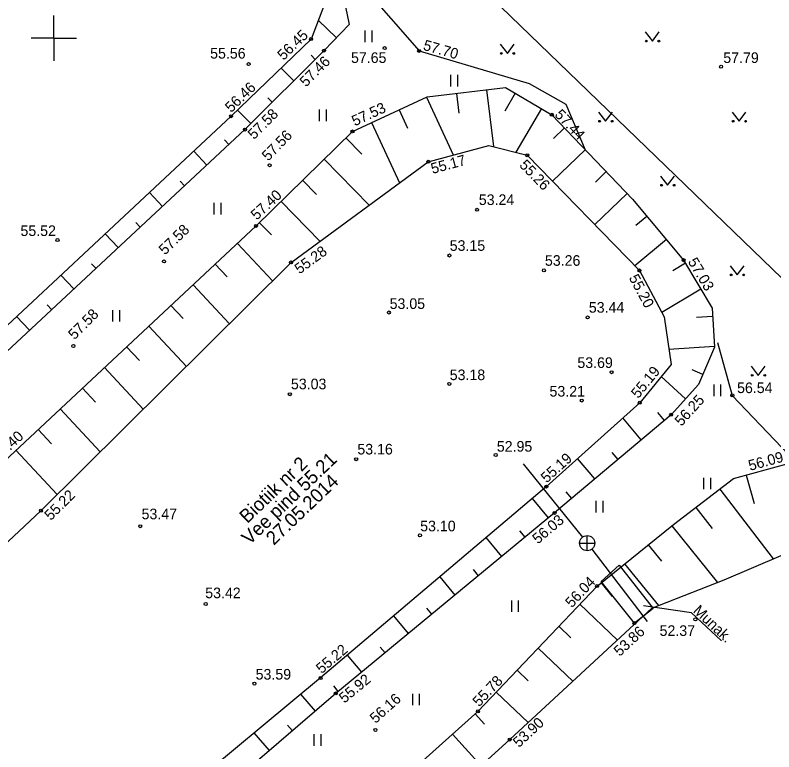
# Model space of a CAD drawing. Extents: x 639935 to 640355, y 6456229 to 6456709.
# Drawn here: x 640147.4 to 640197.6, y 6456402.9 to 6456451.5 of the extents above; entities that cross this region are included whole.
import ezdxf

# ---------------------------------------------------------------- set-up
doc = ezdxf.new("R2010")
doc.units = 0
for name, color, linetype in [('ABIJOONIS', 7, 'Continuous'), ('HALJASTUS', 7, 'Continuous'), ('KKAEV', 7, 'Continuous'), ('KORGUS', 7, 'Continuous'), ('KTRASS', 7, 'Continuous'), ('RELJEEF', 7, 'Continuous'), ('VEEKOGU', 7, 'Continuous'), ('VORK', 7, 'Continuous')]:
    doc.layers.add(name, color=color, linetype=linetype)

msp = doc.modelspace()

# ---------------------------------------------------------------- linework, layer by layer
at = {"layer": 'ABIJOONIS'}
msp.add_lwpolyline([(640194.092, 6456410.208), (640192.107, 6456412.06), (640188.949, 6456412.505)], dxfattribs=at)
at = {"layer": 'HALJASTUS'}
for p, q in [((640170.532, 6456450.492), (640170.532, 6456449.73)), ((640170.987, 6456450.492), (640170.987, 6456449.73)), ((640189.064, 6456450.41), (640189.528, 6456449.803)), ((640189.528, 6456449.803), (640189.973, 6456450.41)), ((640179.486, 6456449.591), (640179.95, 6456448.984)), ((640179.95, 6456448.984), (640180.395, 6456449.591)), ((640176.194, 6456447.573), (640176.194, 6456446.812)), ((640176.649, 6456447.573), (640176.649, 6456446.812)), ((640167.518, 6456445.276), (640167.518, 6456444.515)), ((640167.973, 6456445.276), (640167.973, 6456444.515)), ((640185.977, 6456445.117), (640186.44, 6456444.51)), ((640186.44, 6456444.51), (640186.886, 6456445.117)), ((640194.799, 6456445.117), (640195.262, 6456444.51)), ((640195.262, 6456444.51), (640195.708, 6456445.117)), ((640190.073, 6456440.895), (640190.536, 6456440.288)), ((640190.536, 6456440.288), (640190.982, 6456440.895)), ((640160.564, 6456439.12), (640160.564, 6456438.359)), ((640161.019, 6456439.12), (640161.019, 6456438.359)), ((640194.673, 6456434.971), (640195.136, 6456434.364)), ((640195.136, 6456434.364), (640195.582, 6456434.971)), ((640153.866, 6456432.039), (640153.866, 6456431.278)), ((640154.321, 6456432.039), (640154.321, 6456431.278)), ((640196.063, 6456428.334), (640196.527, 6456427.728)), ((640196.527, 6456427.728), (640196.972, 6456428.334)), ((640193.578, 6456427.127), (640193.578, 6456426.366)), ((640194.033, 6456427.127), (640194.033, 6456426.366)), ((640192.908, 6456420.97), (640192.908, 6456420.209)), ((640193.363, 6456420.97), (640193.363, 6456420.209)), ((640185.795, 6456419.439), (640185.795, 6456418.678)), ((640186.25, 6456419.439), (640186.25, 6456418.678)), ((640180.213, 6456412.868), (640180.213, 6456412.107)), ((640180.668, 6456412.868), (640180.668, 6456412.107)), ((640173.674, 6456406.712), (640173.674, 6456405.951)), ((640174.129, 6456406.712), (640174.129, 6456405.951)), ((640167.167, 6456404.033), (640167.167, 6456403.272)), ((640167.622, 6456404.033), (640167.622, 6456403.272))]:
    msp.add_line(p, q, dxfattribs=at)
for points in [[(640168.422, 6456456.12), (640169.067, 6456455.389), (640170.385, 6456453.448), (640174.122, 6456449.155), (640181.384, 6456446.996), (640183.822, 6456445.63), (640185.098, 6456442.629)], [(640193.83, 6456429.912), (640194.807, 6456426.412), (640198.546, 6456422.486), (640201.133, 6456421.453), (640203.574, 6456419.645)], [(640186.141, 6456414.121), (640187.332, 6456415.202), (640189.583, 6456412.328), (640188.343, 6456411.377), (640186.141, 6456414.121)]]:
    msp.add_lwpolyline(points, dxfattribs=at)
for centre in [(640189.127, 6456449.803), (640189.956, 6456449.803), (640179.549, 6456448.984), (640180.377, 6456448.984), (640186.039, 6456444.51), (640186.868, 6456444.51), (640194.861, 6456444.51), (640195.69, 6456444.51), (640190.135, 6456440.288), (640190.964, 6456440.288), (640194.735, 6456434.364), (640195.564, 6456434.364), (640196.125, 6456427.728), (640196.954, 6456427.728)]:
    msp.add_circle(centre, 0.055, dxfattribs=at)
at = {"layer": 'KKAEV'}
for p, q in [((640185.225, 6456416.154), (640185.225, 6456417.154)), ((640184.725, 6456416.654), (640185.725, 6456416.654))]:
    msp.add_line(p, q, dxfattribs=at)
msp.add_circle((640185.225, 6456416.654), 0.5, dxfattribs=at)
at = {"layer": 'KORGUS'}
for centre in [(640166.989, 6456449.939), (640167.84, 6456449.181), (640171.847, 6456449.34), (640174.122, 6456449.155), (640162.86, 6456448.284), (640194.07, 6456448.112), (640161.701, 6456444.844), (640182.888, 6456444.937), (640162.617, 6456443.964), (640169.721, 6456443.837), (640181.264, 6456442.262), (640164.247, 6456441.609), (640174.726, 6456441.834), (640177.953, 6456438.667), (640163.356, 6456437.601), (640150.234, 6456436.668), (640176.124, 6456435.645), (640157.272, 6456435.254), (640165.662, 6456435.189), (640191.587, 6456435.338), (640182.365, 6456434.664), (640188.675, 6456434.655), (640172.125, 6456431.882), (640185.253, 6456431.555), (640151.283, 6456429.672), (640186.833, 6456427.939), (640176.113, 6456427.168), (640165.581, 6456426.488), (640184.866, 6456426.065), (640194.807, 6456426.412), (640188.695, 6456425.926), (640190.767, 6456425.128), (640169.963, 6456422.193), (640179.18, 6456422.469), (640182.525, 6456420.388), (640149.137, 6456418.794), (640183.07, 6456418.645), (640155.698, 6456417.771), (640174.179, 6456417.168), (640185.879, 6456413.821), (640160.024, 6456412.63), (640192.368, 6456411.624), (640188.343, 6456411.377), (640167.612, 6456407.743), (640163.244, 6456407.378), (640168.618, 6456406.727), (640178.004, 6456405.542), (640171.237, 6456404.318), (640180.112, 6456403.684)]:
    msp.add_circle(centre, 0.1, dxfattribs=at)
at = {"layer": 'KTRASS'}
for p, q in [((640199.721, 6456432.56), (640166.941, 6456464.223)), ((640180.998, 6456421.882), (640184.911, 6456417.043)), ((640185.529, 6456416.257), (640189.194, 6456411.473))]:
    msp.add_line(p, q, dxfattribs=at)
at = {"layer": 'RELJEEF'}
for p, q in [((640168.655, 6456450.019), (640167.464, 6456451.177)), ((640167.252, 6456448.594), (640166.981, 6456448.865)), ((640165.837, 6456447.18), (640164.998, 6456448.02)), ((640176.596, 6456446.35), (640176.749, 6456445.055)), ((640178.582, 6456446.584), (640179.025, 6456442.837)), ((640180.471, 6456446.36), (640179.778, 6456445.182)), ((640164.422, 6456445.767), (640164.134, 6456446.055)), ((640174.613, 6456446.101), (640176.381, 6456442.282)), ((640163.007, 6456444.353), (640162.117, 6456445.245)), ((640172.798, 6456445.261), (640173.356, 6456444.056)), ((640182.195, 6456445.345), (640180.499, 6456442.465)), ((640170.983, 6456444.421), (640172.825, 6456440.441)), ((640183.715, 6456444.074), (640182.99, 6456443.379)), ((640161.556, 6456442.977), (640161.269, 6456443.286)), ((640169.286, 6456443.411), (640170.343, 6456442.331)), ((640160.092, 6456441.614), (640159.231, 6456442.539)), ((640185.098, 6456442.629), (640182.934, 6456440.556)), ((640167.857, 6456442.011), (640170.829, 6456438.977)), ((640186.482, 6456441.185), (640185.764, 6456440.497)), ((640158.628, 6456440.252), (640158.342, 6456440.559)), ((640166.429, 6456440.611), (640167.352, 6456439.668)), ((640157.164, 6456438.889), (640156.307, 6456439.81)), ((640187.865, 6456439.741), (640185.723, 6456437.689)), ((640165, 6456439.212), (640167.57, 6456436.588)), ((640189.173, 6456438.229), (640188.442, 6456437.619)), ((640155.7, 6456437.526), (640155.415, 6456437.833)), ((640163.571, 6456437.812), (640164.361, 6456437.006)), ((640154.236, 6456436.164), (640153.383, 6456437.081)), ((640190.455, 6456436.694), (640188.378, 6456434.96)), ((640162.114, 6456436.442), (640164.426, 6456433.963)), ((640152.772, 6456434.801), (640152.489, 6456435.106)), ((640160.651, 6456435.078), (640161.436, 6456434.237)), ((640191.707, 6456435.137), (640190.875, 6456434.641)), ((640151.308, 6456433.438), (640150.459, 6456434.351)), ((640159.189, 6456433.714), (640161.585, 6456431.145)), ((640192.731, 6456433.419), (640190.156, 6456431.884)), ((640149.844, 6456432.076), (640149.562, 6456432.379)), ((640157.726, 6456432.35), (640158.539, 6456431.478)), ((640148.38, 6456430.713), (640147.535, 6456431.622)), ((640193.511, 6456431.626), (640192.453, 6456431.557)), ((640156.264, 6456430.986), (640158.745, 6456428.326)), ((640154.801, 6456429.622), (640155.642, 6456428.72)), ((640193.64, 6456429.63), (640190.623, 6456429.435)), ((640153.339, 6456428.257), (640155.904, 6456425.507)), ((640192.866, 6456427.79), (640192.153, 6456428.096)), ((640191.722, 6456426.18), (640190.108, 6456427.645)), ((640151.876, 6456426.893), (640152.745, 6456425.962)), ((640150.413, 6456425.529), (640153.063, 6456422.689)), ((640190.324, 6456424.755), (640189.887, 6456425.274)), ((640188.794, 6456423.466), (640187.572, 6456424.918)), ((640148.951, 6456424.165), (640149.848, 6456423.203)), ((640147.488, 6456422.801), (640150.222, 6456419.87)), ((640187.265, 6456422.178), (640186.871, 6456422.646)), ((640185.735, 6456420.89), (640184.594, 6456422.245)), ((640195.724, 6456421.148), (640196.243, 6456419.27)), ((640196.631, 6456421.399), (640196.631, 6456421.399)), ((640194.737, 6456420.798), (640194.737, 6456420.798)), ((640195.667, 6456421.132), (640195.667, 6456421.132)), ((640193.942, 6456420.191), (640193.942, 6456420.191)), ((640193.989, 6456420.227), (640197.508, 6456415.611)), ((640184.205, 6456419.601), (640183.838, 6456420.037)), ((640182.672, 6456418.317), (640181.606, 6456419.609)), ((640193.147, 6456419.585), (640193.147, 6456419.585)), ((640192.352, 6456418.979), (640192.352, 6456418.979)), ((640192.398, 6456419.015), (640193.47, 6456417.609)), ((640191.556, 6456418.373), (640191.556, 6456418.373)), ((640190.765, 6456417.762), (640190.765, 6456417.762)), ((640190.81, 6456417.799), (640193.834, 6456414.05)), ((640181.129, 6456417.044), (640180.779, 6456417.468)), ((640189.986, 6456417.134), (640189.986, 6456417.134)), ((640179.586, 6456415.772), (640178.554, 6456417.024)), ((640189.208, 6456416.506), (640189.208, 6456416.506)), ((640189.254, 6456416.543), (640190.129, 6456415.458)), ((640188.43, 6456415.878), (640188.43, 6456415.878)), ((640187.651, 6456415.251), (640187.651, 6456415.251)), ((640187.697, 6456415.287), (640189.925, 6456412.525)), ((640178.043, 6456414.499), (640177.705, 6456414.91)), ((640176.5, 6456413.227), (640175.502, 6456414.438)), ((640186.873, 6456414.623), (640186.873, 6456414.623)), ((640186.095, 6456413.995), (640186.095, 6456413.995)), ((640186.14, 6456414.032), (640186.876, 6456413.12)), ((640185.381, 6456413.297), (640185.381, 6456413.297)), ((640174.957, 6456411.955), (640174.63, 6456412.351)), ((640184.691, 6456412.573), (640184.691, 6456412.573)), ((640184.732, 6456412.615), (640187.217, 6456410.252)), ((640173.414, 6456410.682), (640172.45, 6456411.852)), ((640184.002, 6456411.848), (640184.002, 6456411.848)), ((640183.313, 6456411.123), (640183.313, 6456411.123)), ((640183.354, 6456411.166), (640184.151, 6456410.408)), ((640182.624, 6456410.399), (640182.624, 6456410.399)), ((640171.871, 6456409.41), (640171.555, 6456409.793)), ((640181.935, 6456409.674), (640181.935, 6456409.674)), ((640181.975, 6456409.717), (640184.273, 6456407.531)), ((640170.328, 6456408.137), (640169.397, 6456409.266)), ((640181.245, 6456408.95), (640181.245, 6456408.95)), ((640180.556, 6456408.225), (640180.556, 6456408.225)), ((640180.597, 6456408.268), (640181.332, 6456407.569)), ((640168.785, 6456406.865), (640168.48, 6456407.234)), ((640179.867, 6456407.501), (640179.867, 6456407.501)), ((640167.266, 6456405.564), (640166.311, 6456406.673)), ((640179.178, 6456406.776), (640179.178, 6456406.776)), ((640179.218, 6456406.819), (640181.33, 6456404.81)), ((640178.489, 6456406.051), (640178.489, 6456406.051)), ((640177.783, 6456405.344), (640177.783, 6456405.344)), ((640177.827, 6456405.383), (640178.448, 6456404.689)), ((640165.75, 6456404.259), (640165.424, 6456404.638)), ((640177.038, 6456404.676), (640177.038, 6456404.676)), ((640164.234, 6456402.954), (640163.233, 6456404.118)), ((640176.294, 6456404.009), (640176.294, 6456404.009)), ((640176.337, 6456404.048), (640178.212, 6456401.957)), ((640175.549, 6456403.342), (640175.549, 6456403.342))]:
    msp.add_line(p, q, dxfattribs=at)
for points in [[(640112.078, 6456432.547), (640125.755, 6456445.381), (640134.178, 6456453.475), (640141.221, 6456459.506), (640148.018, 6456465.321), (640149.652, 6456466.735), (640152.044, 6456467.669), (640153.655, 6456467.761), (640156.85, 6456467.035), (640158.679, 6456465.858), (640159.987, 6456464.786), (640163.643, 6456461.329), (640166.114, 6456458.899), (640168.422, 6456456.12), (640169.507, 6456450.895), (640167.84, 6456449.181), (640162.617, 6456443.964), (640141.933, 6456424.712), (640130.834, 6456414.835), (640122.914, 6456408.044), (640119.825, 6456405.991), (640117.913, 6456405.371), (640115.815, 6456405.715), (640113.871, 6456406.338)], [(640124.343, 6456400.271), (640126.992, 6456402.979), (640146.351, 6456421.74), (640163.356, 6456437.601), (640169.721, 6456443.837), (640174.654, 6456446.12), (640179.838, 6456446.733), (640182.888, 6456444.937), (640188.225, 6456439.365), (640191.587, 6456435.338), (640193.476, 6456432.17), (640193.642, 6456429.595), (640192.58, 6456427.125), (640190.767, 6456425.128), (640183.07, 6456418.645), (640168.618, 6456406.727), (640158.579, 6456398.087)], [(640087.408, 6456323.422), (640101.002, 6456335.891), (640116.251, 6456349.18), (640123.074, 6456355.542), (640132.985, 6456364.849), (640140.451, 6456371.07), (640156.757, 6456386.5), (640178.004, 6456405.542), (640185.879, 6456413.821), (640190.926, 6456417.892), (640194.898, 6456420.92), (640198.426, 6456421.894)]]:
    msp.add_lwpolyline(points, dxfattribs=at)
at = {"layer": 'VEEKOGU'}
for points in [[(640114.428, 6456430.679), (640128.168, 6456442.805), (640137.133, 6456451.138), (640150.73, 6456463.492), (640153.247, 6456464.527), (640155.78, 6456464.169), (640158.605, 6456462.646), (640162.021, 6456460.156), (640167.147, 6456454.557), (640167.87, 6456452.237), (640166.989, 6456449.939), (640161.701, 6456444.844), (640141.18, 6456425.691), (640130.138, 6456415.751), (640121.825, 6456409.336), (640118.222, 6456406.697), (640116.73, 6456406.917), (640115.184, 6456407.865), (640109.199, 6456413.449), (640106.368, 6456417.885), (640105.496, 6456420.207), (640105.845, 6456421.955), (640106.943, 6456423.533), (640114.428, 6456430.679)], [(640126.463, 6456397.562), (640127.998, 6456398.994), (640130.183, 6456401.03), (640149.137, 6456418.794), (640165.662, 6456435.189), (640174.726, 6456441.834), (640178.716, 6456442.915), (640181.264, 6456442.272), (640188.675, 6456434.655), (640190.31, 6456431.596), (640190.766, 6456428.445), (640188.695, 6456425.926), (640182.525, 6456420.388), (640167.612, 6456407.753), (640158.065, 6456399.83), (640146.913, 6456388.859), (640138.992, 6456382.933), (640137.695, 6456382.08), (640136.691, 6456382.079), (640134.981, 6456383.757), (640126.412, 6456396.225), (640126.463, 6456397.562)], [(640089.481, 6456321.249), (640103.241, 6456333.574), (640125.841, 6456353.554), (640142.566, 6456368.795), (640158.982, 6456384.478), (640180.112, 6456403.684), (640189.493, 6456412.356), (640194.281, 6456414.225), (640198.026, 6456415.833), (640202.755, 6456414.448), (640207.874, 6456410.2), (640211.505, 6456405.181), (640212.463, 6456401.425), (640211.024, 6456398.286), (640207.393, 6456394.27), (640186.047, 6456375.172), (640133.192, 6456327.747), (640103.29, 6456301.651), (640098.211, 6456302.837), (640088.57, 6456315.44), (640089.481, 6456321.249)]]:
    msp.add_lwpolyline(points, dxfattribs=at)
at = {"layer": 'VORK'}
for q in [(640150, 6456451.5), (640148.5, 6456450), (640151.5, 6456450), (640150, 6456448.5)]:
    msp.add_line((640150, 6456450), q, dxfattribs=at)

# ---------------------------------------------------------------- texts
at = {"layer": 'HALJASTUS'}
msp.add_text('Munak.', height=0.7, rotation=316.6616, dxfattribs=at).set_placement((640192.173, 6456412.127))
at = {"layer": 'KORGUS'}
for s, rotation, p in [('56.45', 43.9351, (640165.164, 6456448.494)), ('57.70', 344.1538, (640174.339, 6456449.235)), ('57.46', 44.9671, (640166.65, 6456446.734)), ('56.46', 43.9351, (640161.705, 6456445.044)), ('57.53', 24.8348, (640169.871, 6456444.171)), ('57.58', 44.9671, (640163.216, 6456443.266)), ('57.44', 313.7659, (640183.032, 6456444.9)), ('57.56', 45.5768, (640164.154, 6456441.843)), ('55.17', 15.1591, (640175.005, 6456441.028)), ('55.26', 314.2147, (640180.698, 6456441.565)), ('57.40', 43.0065, (640163.4, 6456437.946)), ('57.58', 44.3286, (640157.335, 6456435.642)), ('55.28', 36.2459, (640166.22, 6456434.39)), ('57.03', 300.8066, (640191.852, 6456435.242)), ('55.20', 298.124, (640187.957, 6456434.175)), ('57.58', 45.184, (640151.358, 6456430.046)), ('55.19', 50.5746, (640188.594, 6456426.161)), ('56.25', 47.7649, (640191.446, 6456424.327)), ('57.40', 43.0065, (640146.339, 6456422.028)), ('56.09', 15.4336, (640195.981, 6456421.422)), ('55.19', 41.9102, (640182.543, 6456420.587)), ('55.22', 44.7737, (640149.79, 6456418.103)), ('56.03', 40.1066, (640181.964, 6456416.559)), ('56.04', 46.4326, (640184.208, 6456412.343)), ('53.86', 42.751, (640187.371, 6456409.136)), ('55.22', 40.2729, (640167.679, 6456407.995)), ('55.92', 39.5111, (640169.184, 6456406.049)), ('55.78', 46.4326, (640178.086, 6456405.806)), ('56.16', 41.974, (640171.247, 6456404.71)), ('53.90', 42.751, (640180.713, 6456403.113))]:
    msp.add_text(s, height=0.7, rotation=rotation, dxfattribs=at).set_placement(p)
for s, p in [(' 55.56', (640160.057, 6456448.648)), ('57.65', (640169.621, 6456448.36)), ('57.79', (640194.213, 6456448.356)), (' 53.24', (640177.804, 6456438.982)), (' 55.52', (640147.528, 6456436.935)), (' 53.15', (640175.882, 6456435.953)), (' 53.26', (640182.172, 6456434.966)), (' 53.05', (640171.914, 6456432.118)), (' 53.44', (640185.072, 6456431.869)), (' 53.69', (640184.315, 6456428.221)), (' 53.18', (640175.883, 6456427.416)), (' 53.03', (640165.394, 6456426.814)), ('56.54', (640195.124, 6456426.56)), (' 53.21', (640182.474, 6456426.331)), (' 53.16', (640169.782, 6456422.507)), (' 52.95', (640178.993, 6456422.693)), (' 53.47', (640155.529, 6456418.23)), (' 53.10', (640173.931, 6456417.434)), (' 53.42', (640159.734, 6456413.017)), (' 52.37', (640189.746, 6456410.527)), (' 53.59', (640163.063, 6456407.644))]:
    msp.add_text(s, height=0.7, dxfattribs=at).set_placement(p)
at = {"layer": 'VEEKOGU'}
for s, p in [('Biotiik nr 2', (640162.774, 6456417.909)), ('Vee pind 55.21', (640162.918, 6456416.49)), ('27.05.2014', (640164.525, 6456416.471))]:
    msp.add_text(s, height=0.9, rotation=43.7677, dxfattribs=at).set_placement(p)

doc.saveas('drawing.dxf')
